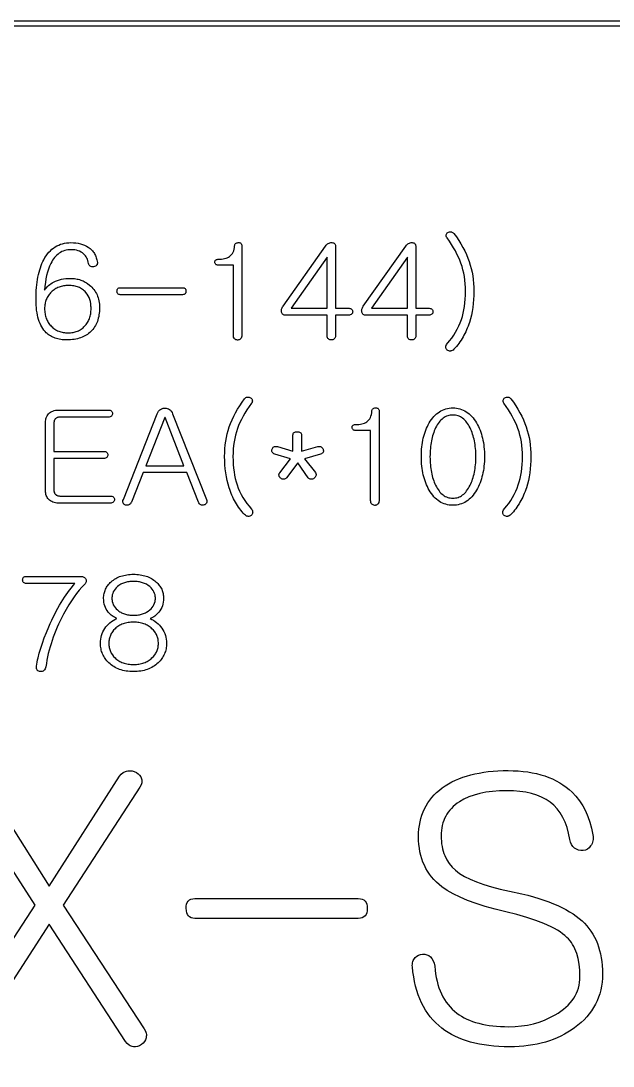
# Model space of a CAD drawing. Extents: x -145 to 145, y -175 to 185.
# Drawn here: x 22.96 to 45.54, y 145.27 to 185.1 of the extents above; entities that cross this region are included whole.
import ezdxf

# ---------------------------------------------------------------- set-up
doc = ezdxf.new("R2010")
doc.units = 0
doc.layers.add('screen_exp-1p', color=7, linetype='CONTINUOUS')

msp = doc.modelspace()

# ---------------------------------------------------------------- linework, layer by layer
at = {"layer": 'screen_exp-1p'}
for points in [[(-145.1, 185.1), (145.1, 185.1), (145.1, -175.1), (-145.1, -175.1), (-145.1, 185.1)], [(-144.9, 0.1), (-134.9, 0.1), (-134.9, -0.1), (-144.9, -0.1), (-144.9, -174.9), (144.9, -174.9), (144.9, -0.1), (134.9, -0.1), (134.9, 0.1), (144.9, 0.1), (144.9, 184.9), (-144.9, 184.9), (-144.9, 0.1)], [(39.47026, 176.998042), (39.565858, 176.865438), (39.654784, 176.732532), (39.737039, 176.599326), (39.812622, 176.465819), (39.881534, 176.33201), (39.943774, 176.197901), (39.999343, 176.06349), (40.048241, 175.928778), (40.090954, 175.796249), (40.127973, 175.661161), (40.159297, 175.523515), (40.184925, 175.383309), (40.204858, 175.240545), (40.219096, 175.095222), (40.227639, 174.94734), (40.230487, 174.7969), (40.227802, 174.636149), (40.219747, 174.479011), (40.206323, 174.325485), (40.187529, 174.175571), (40.163365, 174.02927), (40.133831, 173.886581), (40.098928, 173.747504), (40.058655, 173.61204), (40.033779, 173.538043), (40.007317, 173.465362), (39.979268, 173.393999), (39.949632, 173.323953), (39.918411, 173.255224), (39.885602, 173.187811), (39.851207, 173.121716), (39.815226, 173.056938), (39.777658, 172.993477), (39.738504, 172.931333), (39.697763, 172.870505), (39.655435, 172.810995), (39.611521, 172.752802), (39.566021, 172.695926), (39.518934, 172.640367), (39.47026, 172.586125), (39.438367, 172.55843), (39.405172, 172.53796), (39.370676, 172.524714), (39.352939, 172.520801), (39.334877, 172.518694), (39.318199, 172.518242), (39.302008, 172.519296), (39.271091, 172.525918), (39.242127, 172.538562), (39.215116, 172.557226), (39.192009, 172.580104), (39.174761, 172.605391), (39.163371, 172.633086), (39.157838, 172.663189), (39.157513, 172.681025), (39.15914, 172.698409), (39.16272, 172.715342), (39.168252, 172.731824), (39.185175, 172.763432), (39.300381, 172.902509), (39.384344, 173.013589), (39.461799, 173.126476), (39.532744, 173.241169), (39.597181, 173.357668), (39.65511, 173.475974), (39.706529, 173.596085), (39.75144, 173.718003), (39.789272, 173.837061), (39.82206, 173.960634), (39.849804, 174.088723), (39.872503, 174.221328), (39.890158, 174.358448), (39.902769, 174.500083), (39.910336, 174.646234), (39.912858, 174.7969), (39.910092, 174.942148), (39.901793, 175.084084), (39.887962, 175.222709), (39.868598, 175.358023), (39.843702, 175.490025), (39.813273, 175.618716), (39.777312, 175.744096), (39.735819, 175.866164), (39.69221, 175.980255), (39.642092, 176.096152), (39.585466, 176.213855), (39.52233, 176.333365), (39.452686, 176.45468), (39.376534, 176.577802), (39.293872, 176.70273), (39.204702, 176.829465), (39.185175, 176.860471), (39.173459, 176.890875), (39.17053, 176.905851), (39.169554, 176.920677), (39.17053, 176.935352), (39.173459, 176.949877), (39.181595, 176.975164), (39.195589, 176.998042), (39.215441, 177.018512), (39.241151, 177.036574), (39.267837, 177.048917), (39.295825, 177.057044), (39.325114, 177.060958), (39.355705, 177.060657), (39.372303, 177.058625), (39.388249, 177.054937), (39.41819, 177.042595), (39.445527, 177.02363), (39.47026, 176.998042)], [(24.871975, 176.651254), (24.968793, 176.648545), (25.061381, 176.640417), (25.149738, 176.62687), (25.233864, 176.607905), (25.313759, 176.583522), (25.389424, 176.55372), (25.460858, 176.518499), (25.528061, 176.47786), (25.564205, 176.452441), (25.598437, 176.425556), (25.630757, 176.397202), (25.661166, 176.367381), (25.689662, 176.336093), (25.716246, 176.303337), (25.740919, 176.269113), (25.763679, 176.233422), (25.784528, 176.196264), (25.803464, 176.157638), (25.820489, 176.117544), (25.835601, 176.075983), (25.848802, 176.032954), (25.86009, 175.988458), (25.869467, 175.942494), (25.876932, 175.895063), (25.878071, 175.863003), (25.873678, 175.834254), (25.863752, 175.808817), (25.848293, 175.786691), (25.827302, 175.767877), (25.800779, 175.752374), (25.768723, 175.740182), (25.731135, 175.731302), (25.694035, 175.727915), (25.66084, 175.729797), (25.631551, 175.736946), (25.606166, 175.749364), (25.584687, 175.767049), (25.567114, 175.790003), (25.553445, 175.818225), (25.543682, 175.851714), (25.531559, 175.909136), (25.51602, 175.963397), (25.497063, 176.014497), (25.474689, 176.062436), (25.448898, 176.107215), (25.41969, 176.148832), (25.387064, 176.187289), (25.351022, 176.222585), (25.304728, 176.259838), (25.254366, 176.292123), (25.199937, 176.319442), (25.141439, 176.341794), (25.078873, 176.359178), (25.012239, 176.371596), (24.941538, 176.379046), (24.866768, 176.38153), (24.805199, 176.37946), (24.74546, 176.373251), (24.687552, 176.362903), (24.631475, 176.348416), (24.577228, 176.32979), (24.524812, 176.307024), (24.474227, 176.28012), (24.425472, 176.249076), (24.378548, 176.213893), (24.333454, 176.174571), (24.290191, 176.131109), (24.248758, 176.083509), (24.209156, 176.031769), (24.171385, 175.97589), (24.135444, 175.915872), (24.101334, 175.851714), (24.05439, 175.74846), (24.012489, 175.638584), (23.975633, 175.522085), (23.943822, 175.398963), (23.917054, 175.269218), (23.895331, 175.132851), (23.878652, 174.989861), (23.867018, 174.840248), (23.899725, 174.887209), (23.93536, 174.931762), (23.973925, 174.973906), (24.015418, 175.013643), (24.059841, 175.050971), (24.107192, 175.08589), (24.157473, 175.118402), (24.210682, 175.148505), (24.280082, 175.181242), (24.352899, 175.209614), (24.429133, 175.233621), (24.508785, 175.253264), (24.591853, 175.268541), (24.678338, 175.279453), (24.768241, 175.286001), (24.861561, 175.288183), (24.911353, 175.287186), (24.960494, 175.284195), (25.008985, 175.279209), (25.056825, 175.272229), (25.104013, 175.263254), (25.150551, 175.252285), (25.196438, 175.239322), (25.241674, 175.224365), (25.286259, 175.207413), (25.330194, 175.188467), (25.373477, 175.167526), (25.41611, 175.144591), (25.458091, 175.119662), (25.499422, 175.092739), (25.580131, 175.032909), (25.626161, 174.992871), (25.66922, 174.951028), (25.70931, 174.907378), (25.746431, 174.861923), (25.780582, 174.814661), (25.811763, 174.765593), (25.839974, 174.714718), (25.865216, 174.662038), (25.887488, 174.607551), (25.906791, 174.551258), (25.923124, 174.493159), (25.936487, 174.433254), (25.946881, 174.371542), (25.954305, 174.308025), (25.95876, 174.242701), (25.960244, 174.175571), (25.958943, 174.102571), (25.955037, 174.031678), (25.948529, 173.962892), (25.939416, 173.896214), (25.927701, 173.831642), (25.913381, 173.769178), (25.896458, 173.708822), (25.876932, 173.650572), (25.854802, 173.59443), (25.830069, 173.540394), (25.802732, 173.488467), (25.772791, 173.438646), (25.740247, 173.390932), (25.7051, 173.345326), (25.667349, 173.301827), (25.626994, 173.260435), (25.585603, 173.221941), (25.542136, 173.18593), (25.496595, 173.152403), (25.448979, 173.121359), (25.399289, 173.092798), (25.347523, 173.066721), (25.293683, 173.043128), (25.237769, 173.022018), (25.17978, 173.003392), (25.119716, 172.987249), (25.057577, 172.97359), (24.993364, 172.962414), (24.927076, 172.953722), (24.858713, 172.947513), (24.788276, 172.943788), (24.715764, 172.942546), (24.654114, 172.943618), (24.594131, 172.946836), (24.535816, 172.952198), (24.47917, 172.959705), (24.424191, 172.969357), (24.37088, 172.981153), (24.319236, 172.995095), (24.269261, 173.011181), (24.220954, 173.029412), (24.174314, 173.049788), (24.129342, 173.072309), (24.086039, 173.096975), (24.044403, 173.123786), (24.004435, 173.152741), (23.966135, 173.183841), (23.929502, 173.217087), (23.882212, 173.266625), (23.837972, 173.320115), (23.796784, 173.377555), (23.758647, 173.438947), (23.72356, 173.50429), (23.691525, 173.573583), (23.66254, 173.646828), (23.636607, 173.724024), (23.613724, 173.80517), (23.593893, 173.890268), (23.577112, 173.979317), (23.563383, 174.072317), (23.552704, 174.169268), (23.545077, 174.27017), (23.5405, 174.375023), (23.538975, 174.483827), (23.540134, 174.600947), (23.543612, 174.715095), (23.549409, 174.826269), (23.557525, 174.934471), (23.567959, 175.039701), (23.580713, 175.141957), (23.595784, 175.241241), (23.613175, 175.337552), (23.632885, 175.430891), (23.654913, 175.521257), (23.67926, 175.60865), (23.705925, 175.693071), (23.73491, 175.774519), (23.766213, 175.852994), (23.799835, 175.928496), (23.835776, 176.001026), (23.880707, 176.079764), (23.928282, 176.153423), (23.978501, 176.222002), (24.031365, 176.285501), (24.086873, 176.34392), (24.145025, 176.397259), (24.205821, 176.445518), (24.269261, 176.488697), (24.335346, 176.526796), (24.404074, 176.559816), (24.475447, 176.587755), (24.549464, 176.610615), (24.626126, 176.628394), (24.705431, 176.641094), (24.787381, 176.648714), (24.871975, 176.651254)], [(30.488127, 175.793916), (30.458756, 175.795647), (30.433128, 175.80084), (30.411242, 175.809495), (30.393099, 175.821611), (30.378698, 175.83719), (30.36804, 175.85623), (30.361125, 175.878732), (30.357952, 175.904696), (30.358602, 175.93066), (30.363159, 175.953162), (30.37162, 175.972202), (30.383987, 175.987781), (30.400259, 175.999897), (30.420436, 176.008552), (30.444518, 176.013744), (30.472506, 176.015475), (30.543208, 176.017131), (30.609516, 176.022098), (30.671431, 176.030376), (30.728952, 176.041966), (30.78208, 176.056867), (30.830815, 176.07508), (30.875156, 176.096603), (30.915104, 176.121439), (30.956841, 176.155229), (30.993535, 176.193987), (31.025184, 176.237712), (31.051788, 176.286404), (31.073349, 176.340063), (31.089865, 176.398689), (31.101337, 176.462281), (31.107764, 176.530841), (31.1111, 176.558009), (31.118504, 176.581716), (31.129975, 176.60196), (31.145515, 176.618743), (31.165123, 176.632063), (31.188798, 176.641922), (31.216542, 176.648319), (31.248354, 176.651254), (31.280084, 176.650426), (31.307584, 176.645534), (31.330853, 176.636579), (31.349891, 176.623559), (31.364698, 176.606476), (31.375275, 176.585328), (31.381621, 176.560117), (31.383737, 176.530841), (31.383737, 173.11594), (31.382923, 173.095997), (31.380482, 173.077107), (31.376414, 173.059271), (31.370719, 173.042488), (31.354447, 173.012084), (31.331666, 172.985894), (31.307258, 172.964822), (31.280898, 172.949771), (31.252585, 172.94074), (31.237696, 172.938482), (31.222319, 172.937729), (31.189775, 172.942546), (31.159834, 172.952179), (31.132497, 172.966628), (31.107764, 172.985894), (31.087261, 173.014191), (31.072617, 173.046101), (31.06383, 173.081622), (31.060901, 173.120757), (31.060901, 175.793916), (30.488127, 175.793916)], [(34.573912, 176.521208), (34.598158, 176.552741), (34.62403, 176.579909), (34.65153, 176.602713), (34.680657, 176.621151), (34.711411, 176.635224), (34.743792, 176.644932), (34.7778, 176.650276), (34.813436, 176.651254), (34.847607, 176.646588), (34.877222, 176.637406), (34.902281, 176.62371), (34.922784, 176.605497), (34.93873, 176.582769), (34.95012, 176.555526), (34.956955, 176.523767), (34.959233, 176.487493), (34.959233, 174.146672), (35.469522, 174.146672), (35.499462, 174.144264), (35.526799, 174.137039), (35.551533, 174.124998), (35.573662, 174.10814), (35.589609, 174.087971), (35.600999, 174.065995), (35.607834, 174.042214), (35.610112, 174.016626), (35.607508, 173.991039), (35.599698, 173.967257), (35.58668, 173.945282), (35.568455, 173.925113), (35.545675, 173.906148), (35.518989, 173.892601), (35.488397, 173.884473), (35.453901, 173.881764), (34.959233, 173.881764), (34.959233, 173.091858), (34.958419, 173.075376), (34.955978, 173.059647), (34.946215, 173.030447), (34.929943, 173.004257), (34.907162, 172.981078), (34.882754, 172.96422), (34.856394, 172.952179), (34.828081, 172.944954), (34.797815, 172.942546), (34.765271, 172.944954), (34.73533, 172.952179), (34.707993, 172.96422), (34.68326, 172.981078), (34.662757, 173.002451), (34.648113, 173.028039), (34.639326, 173.057841), (34.636397, 173.091858), (34.636397, 173.881764), (33.063873, 173.881764), (33.031655, 173.88357), (33.002691, 173.888989), (32.976981, 173.89802), (32.954526, 173.910663), (32.935325, 173.926919), (32.919378, 173.946787), (32.906686, 173.970267), (32.897248, 173.99736), (32.892448, 174.025206), (32.891065, 174.053352), (32.893099, 174.0818), (32.89855, 174.110548), (32.907418, 174.139598), (32.919704, 174.168948), (32.935406, 174.1986), (32.954526, 174.228552), (34.573912, 176.521208)], [(37.633912, 176.521208), (37.658158, 176.552741), (37.68403, 176.579909), (37.71153, 176.602713), (37.740657, 176.621151), (37.771411, 176.635224), (37.803792, 176.644932), (37.8378, 176.650276), (37.873436, 176.651254), (37.907607, 176.646588), (37.937222, 176.637406), (37.962281, 176.62371), (37.982784, 176.605497), (37.99873, 176.582769), (38.01012, 176.555526), (38.016955, 176.523767), (38.019233, 176.487493), (38.019233, 174.146672), (38.529522, 174.146672), (38.559462, 174.144264), (38.586799, 174.137039), (38.611533, 174.124998), (38.633662, 174.10814), (38.649609, 174.087971), (38.660999, 174.065995), (38.667834, 174.042214), (38.670112, 174.016626), (38.667508, 173.991039), (38.659698, 173.967257), (38.64668, 173.945282), (38.628455, 173.925113), (38.605675, 173.906148), (38.578989, 173.892601), (38.548397, 173.884473), (38.513901, 173.881764), (38.019233, 173.881764), (38.019233, 173.091858), (38.018419, 173.075376), (38.015978, 173.059647), (38.006215, 173.030447), (37.989943, 173.004257), (37.967162, 172.981078), (37.942754, 172.96422), (37.916394, 172.952179), (37.888081, 172.944954), (37.857815, 172.942546), (37.825271, 172.944954), (37.79533, 172.952179), (37.767993, 172.96422), (37.74326, 172.981078), (37.722757, 173.002451), (37.708113, 173.028039), (37.699326, 173.057841), (37.696397, 173.091858), (37.696397, 173.881764), (36.123873, 173.881764), (36.091655, 173.88357), (36.062691, 173.888989), (36.036981, 173.89802), (36.014526, 173.910663), (35.995325, 173.926919), (35.979378, 173.946787), (35.966686, 173.970267), (35.957248, 173.99736), (35.952448, 174.025206), (35.951065, 174.053352), (35.953099, 174.0818), (35.95855, 174.110548), (35.967418, 174.139598), (35.979704, 174.168948), (35.995406, 174.1986), (36.014526, 174.228552), (37.633912, 176.521208)], [(34.636397, 176.102172), (33.266948, 174.146672), (34.636397, 174.146672), (34.636397, 176.102172)], [(37.696397, 176.102172), (36.326948, 174.146672), (37.696397, 174.146672), (37.696397, 176.102172)], [(23.867018, 174.137039), (23.867994, 174.085882), (23.870923, 174.035968), (23.875805, 173.987295), (23.882639, 173.939863), (23.891426, 173.893674), (23.902165, 173.848726), (23.914858, 173.80502), (23.929502, 173.762556), (23.9461, 173.721333), (23.96465, 173.681352), (23.985152, 173.642613), (24.007608, 173.605116), (24.032016, 173.568861), (24.058376, 173.533847), (24.08669, 173.500075), (24.116955, 173.467545), (24.148767, 173.436633), (24.181718, 173.407715), (24.215808, 173.380791), (24.251036, 173.355862), (24.287404, 173.332927), (24.324911, 173.311987), (24.363557, 173.293041), (24.403342, 173.276089), (24.444266, 173.261131), (24.486329, 173.248168), (24.529531, 173.237199), (24.573872, 173.228225), (24.619353, 173.221245), (24.665972, 173.216259), (24.71373, 173.213267), (24.762627, 173.21227), (24.810853, 173.213267), (24.8579, 173.216259), (24.903766, 173.221245), (24.948453, 173.228225), (24.99196, 173.237199), (25.034288, 173.248168), (25.075436, 173.261131), (25.115404, 173.276089), (25.154192, 173.293041), (25.191801, 173.311987), (25.228229, 173.332927), (25.263479, 173.355862), (25.297548, 173.380791), (25.330438, 173.407715), (25.362148, 173.436633), (25.392678, 173.467545), (25.422313, 173.500094), (25.450037, 173.533922), (25.475848, 173.56903), (25.499748, 173.605417), (25.521735, 173.643084), (25.541811, 173.68203), (25.559974, 173.722255), (25.576226, 173.76376), (25.590566, 173.806544), (25.602993, 173.850607), (25.613509, 173.89595), (25.622113, 173.942573), (25.628805, 173.990474), (25.633585, 174.039655), (25.636453, 174.090116), (25.637409, 174.141855), (25.636636, 174.188271), (25.634317, 174.233595), (25.630452, 174.277828), (25.625042, 174.320969), (25.609583, 174.403979), (25.587942, 174.482623), (25.560117, 174.556903), (25.526108, 174.626817), (25.485916, 174.692367), (25.439541, 174.753551), (25.410109, 174.78563), (25.379091, 174.815639), (25.346486, 174.843579), (25.312295, 174.869449), (25.276517, 174.893249), (25.239152, 174.91498), (25.200201, 174.934641), (25.159663, 174.952232), (25.117539, 174.967754), (25.073829, 174.981206), (25.028532, 174.992589), (24.981648, 175.001902), (24.933178, 175.009146), (24.883121, 175.01432), (24.831478, 175.017424), (24.778248, 175.018459), (24.72931, 175.017481), (24.68143, 175.014546), (24.634608, 175.009654), (24.588843, 175.002805), (24.544135, 174.994), (24.500486, 174.983238), (24.457894, 174.97052), (24.41636, 174.955845), (24.375883, 174.939213), (24.336464, 174.920624), (24.298103, 174.900078), (24.2608, 174.877576), (24.224554, 174.853118), (24.189366, 174.826702), (24.155235, 174.79833), (24.122162, 174.768001), (24.091266, 174.736186), (24.062363, 174.703354), (24.035453, 174.669507), (24.010537, 174.634644), (23.987614, 174.598765), (23.966684, 174.56187), (23.947747, 174.523958), (23.930804, 174.485031), (23.915854, 174.445088), (23.902898, 174.404129), (23.891934, 174.362154), (23.882964, 174.319163), (23.875988, 174.275156), (23.871005, 174.230133), (23.868015, 174.184094), (23.867018, 174.137039)], [(29.124385, 174.931762), (29.154895, 174.92973), (29.181337, 174.923634), (29.203711, 174.913474), (29.222017, 174.899251), (29.236255, 174.880963), (29.246425, 174.858611), (29.252527, 174.832196), (29.254561, 174.801716), (29.252527, 174.770108), (29.246425, 174.742714), (29.236255, 174.719535), (29.222017, 174.70057), (29.203711, 174.685819), (29.181337, 174.675283), (29.154895, 174.668962), (29.124385, 174.666854), (26.749979, 174.666854), (26.720689, 174.668962), (26.695305, 174.675283), (26.673826, 174.685819), (26.656252, 174.70057), (26.642584, 174.719535), (26.632821, 174.742714), (26.626963, 174.770108), (26.62501, 174.801716), (26.625824, 174.832196), (26.630868, 174.858611), (26.640143, 174.880963), (26.653649, 174.899251), (26.671385, 174.913474), (26.693352, 174.923634), (26.71955, 174.92973), (26.749979, 174.931762), (29.124385, 174.931762)], [(31.489461, 170.698042), (31.511916, 170.72363), (31.537626, 170.742595), (31.56659, 170.754937), (31.582293, 170.758625), (31.598809, 170.760657), (31.6294, 170.760958), (31.658689, 170.757044), (31.686677, 170.748917), (31.713363, 170.736574), (31.739073, 170.718512), (31.758925, 170.698042), (31.772919, 170.675164), (31.781055, 170.649877), (31.784065, 170.635352), (31.785285, 170.620677), (31.784716, 170.605851), (31.782356, 170.590875), (31.772268, 170.560471), (31.75502, 170.529465), (31.664629, 170.40273), (31.580909, 170.277802), (31.503862, 170.15468), (31.433485, 170.033365), (31.369781, 169.913855), (31.312747, 169.796152), (31.262386, 169.680255), (31.218695, 169.566164), (31.178422, 169.444096), (31.143519, 169.318716), (31.113985, 169.190025), (31.089821, 169.058023), (31.071027, 168.922709), (31.057603, 168.784084), (31.049548, 168.642148), (31.046863, 168.4969), (31.049304, 168.346234), (31.056626, 168.200083), (31.06883, 168.058448), (31.085916, 167.921328), (31.107883, 167.788723), (31.134732, 167.660634), (31.166462, 167.537061), (31.203074, 167.418003), (31.248066, 167.296085), (31.29973, 167.175974), (31.358065, 167.057668), (31.423071, 166.941169), (31.494749, 166.826476), (31.573099, 166.713589), (31.65812, 166.602509), (31.749812, 166.493234), (31.772268, 166.463432), (31.787563, 166.431824), (31.792526, 166.415342), (31.795699, 166.398409), (31.797083, 166.381025), (31.796676, 166.363189), (31.791143, 166.333086), (31.779753, 166.305391), (31.762505, 166.280104), (31.739398, 166.257226), (31.712387, 166.238562), (31.683423, 166.225918), (31.652506, 166.219296), (31.636315, 166.218242), (31.619637, 166.218694), (31.601656, 166.220801), (31.584164, 166.224714), (31.56716, 166.230434), (31.550644, 166.23796), (31.519076, 166.25843), (31.489461, 166.286125), (31.440157, 166.340367), (31.39248, 166.395926), (31.34643, 166.452802), (31.302008, 166.510995), (31.259212, 166.570505), (31.218044, 166.631333), (31.178504, 166.693477), (31.14059, 166.756938), (31.104303, 166.821716), (31.069644, 166.887811), (31.036612, 166.955224), (31.005207, 167.023953), (30.975429, 167.093999), (30.947279, 167.165362), (30.920755, 167.238043), (30.895859, 167.31204), (30.856807, 167.447504), (30.822961, 167.586581), (30.794322, 167.72927), (30.770891, 167.875571), (30.752666, 168.025485), (30.739648, 168.179011), (30.731838, 168.336149), (30.729234, 168.4969), (30.732001, 168.64734), (30.740299, 168.795222), (30.75413, 168.940545), (30.773494, 169.083309), (30.79839, 169.223515), (30.828819, 169.361161), (30.86478, 169.496249), (30.906273, 169.628778), (30.955252, 169.76349), (31.011065, 169.897901), (31.073712, 170.03201), (31.143193, 170.165819), (31.219509, 170.299326), (31.302659, 170.432532), (31.392643, 170.565438), (31.489461, 170.698042)], [(41.642203, 170.698042), (41.737801, 170.565438), (41.826727, 170.432532), (41.908982, 170.299326), (41.984565, 170.165819), (42.053477, 170.03201), (42.115717, 169.897901), (42.171286, 169.76349), (42.220184, 169.628778), (42.262897, 169.496249), (42.299916, 169.361161), (42.33124, 169.223515), (42.356868, 169.083309), (42.376801, 168.940545), (42.391039, 168.795222), (42.399582, 168.64734), (42.40243, 168.4969), (42.399745, 168.336149), (42.39169, 168.179011), (42.378266, 168.025485), (42.359472, 167.875571), (42.335308, 167.72927), (42.305774, 167.586581), (42.270871, 167.447504), (42.230598, 167.31204), (42.205722, 167.238043), (42.17926, 167.165362), (42.151211, 167.093999), (42.121575, 167.023953), (42.090354, 166.955224), (42.057545, 166.887811), (42.02315, 166.821716), (41.987169, 166.756938), (41.949601, 166.693477), (41.910447, 166.631333), (41.869706, 166.570505), (41.827378, 166.510995), (41.783464, 166.452802), (41.737964, 166.395926), (41.690877, 166.340367), (41.642203, 166.286125), (41.61031, 166.25843), (41.577115, 166.23796), (41.542619, 166.224714), (41.524882, 166.220801), (41.50682, 166.218694), (41.490142, 166.218242), (41.473951, 166.219296), (41.443034, 166.225918), (41.41407, 166.238562), (41.387059, 166.257226), (41.363952, 166.280104), (41.346704, 166.305391), (41.335314, 166.333086), (41.329781, 166.363189), (41.329456, 166.381025), (41.331083, 166.398409), (41.334663, 166.415342), (41.340195, 166.431824), (41.357118, 166.463432), (41.472324, 166.602509), (41.556287, 166.713589), (41.633742, 166.826476), (41.704687, 166.941169), (41.769124, 167.057668), (41.827053, 167.175974), (41.878472, 167.296085), (41.923383, 167.418003), (41.961215, 167.537061), (41.994003, 167.660634), (42.021747, 167.788723), (42.044446, 167.921328), (42.062101, 168.058448), (42.074712, 168.200083), (42.082279, 168.346234), (42.084801, 168.4969), (42.082035, 168.642148), (42.073736, 168.784084), (42.059905, 168.922709), (42.040541, 169.058023), (42.015645, 169.190025), (41.985216, 169.318716), (41.949255, 169.444096), (41.907762, 169.566164), (41.864153, 169.680255), (41.814035, 169.796152), (41.757409, 169.913855), (41.694273, 170.033365), (41.624629, 170.15468), (41.548477, 170.277802), (41.465815, 170.40273), (41.376645, 170.529465), (41.357118, 170.560471), (41.345402, 170.590875), (41.342473, 170.605851), (41.341497, 170.620677), (41.342473, 170.635352), (41.345402, 170.649877), (41.353538, 170.675164), (41.367532, 170.698042), (41.387384, 170.718512), (41.413094, 170.736574), (41.43978, 170.748917), (41.467768, 170.757044), (41.497057, 170.760958), (41.527648, 170.760657), (41.544246, 170.758625), (41.560192, 170.754937), (41.590133, 170.742595), (41.61747, 170.72363), (41.642203, 170.698042)], [(26.295191, 170.269373), (26.330013, 170.266965), (26.361581, 170.25974), (26.389894, 170.247699), (26.414953, 170.230841), (26.433178, 170.210371), (26.446195, 170.187493), (26.454006, 170.162206), (26.456609, 170.134511), (26.454006, 170.108924), (26.446195, 170.085142), (26.433178, 170.063167), (26.414953, 170.042998), (26.389894, 170.024033), (26.361581, 170.010486), (26.330013, 170.002358), (26.295191, 169.999649), (24.451902, 169.999649), (24.424077, 169.998596), (24.397879, 169.995435), (24.373309, 169.990167), (24.350365, 169.982791), (24.329049, 169.973309), (24.30936, 169.961719), (24.291298, 169.948022), (24.274863, 169.932218), (24.252082, 169.901212), (24.235811, 169.865991), (24.230115, 169.8468), (24.226047, 169.826556), (24.223607, 169.805258), (24.222793, 169.782906), (24.222793, 168.694377), (26.112945, 168.694377), (26.150045, 168.691968), (26.18324, 168.684744), (26.21253, 168.672702), (26.237914, 168.655845), (26.256139, 168.635374), (26.269156, 168.612496), (26.276967, 168.587209), (26.27957, 168.559514), (26.276967, 168.533927), (26.269156, 168.510145), (26.256139, 168.48817), (26.237914, 168.468001), (26.21253, 168.449036), (26.18324, 168.43549), (26.150045, 168.427362), (26.112945, 168.424652), (24.222793, 168.424652), (24.222793, 167.206077), (24.223607, 167.184854), (24.226047, 167.164535), (24.230115, 167.145118), (24.235811, 167.126605), (24.252082, 167.092287), (24.274863, 167.061582), (24.291298, 167.045778), (24.30936, 167.032081), (24.329049, 167.020491), (24.350365, 167.011008), (24.373309, 167.003633), (24.397879, 166.998365), (24.424077, 166.995204), (24.451902, 166.994151), (26.362883, 166.994151), (26.399983, 166.991742), (26.433178, 166.984518), (26.462467, 166.972476), (26.487852, 166.955619), (26.506076, 166.935149), (26.519094, 166.91227), (26.526904, 166.886984), (26.529508, 166.859289), (26.526904, 166.833701), (26.519094, 166.809919), (26.506076, 166.787944), (26.487852, 166.767775), (26.462467, 166.74881), (26.433178, 166.735264), (26.399983, 166.727136), (26.362883, 166.724426), (24.394625, 166.724426), (24.336371, 166.726684), (24.281372, 166.733457), (24.229627, 166.744746), (24.181137, 166.76055), (24.135901, 166.78087), (24.093919, 166.805705), (24.055192, 166.835056), (24.019719, 166.868922), (23.99165, 166.902336), (23.967323, 166.937557), (23.946739, 166.974584), (23.929897, 167.013417), (23.916798, 167.054056), (23.907442, 167.096501), (23.901828, 167.140753), (23.899957, 167.186811), (23.899957, 169.802172), (23.901828, 169.849359), (23.907442, 169.894589), (23.916798, 169.937862), (23.929897, 169.979179), (23.946739, 170.018539), (23.967323, 170.055942), (23.99165, 170.091389), (24.019719, 170.124878), (24.055192, 170.158744), (24.093919, 170.188095), (24.135901, 170.21293), (24.181137, 170.23325), (24.229627, 170.249054), (24.281372, 170.260342), (24.336371, 170.267116), (24.394625, 170.269373), (26.295191, 170.269373)], [(28.153602, 170.124878), (28.177033, 170.176957), (28.205672, 170.222412), (28.221944, 170.242657), (28.239518, 170.261246), (28.258393, 170.278179), (28.27857, 170.293456), (28.318925, 170.316635), (28.361883, 170.333192), (28.384338, 170.338987), (28.407444, 170.343126), (28.431201, 170.34561), (28.455609, 170.346437), (28.477577, 170.34561), (28.499218, 170.343126), (28.541525, 170.333192), (28.582531, 170.316635), (28.622234, 170.293456), (28.642412, 170.278179), (28.661287, 170.261246), (28.678861, 170.242657), (28.695133, 170.222412), (28.723771, 170.176957), (28.747203, 170.124878), (30.038547, 166.859289), (30.047985, 166.823767), (30.050019, 166.806458), (30.050263, 166.789449), (30.048717, 166.772742), (30.045381, 166.756336), (30.03334, 166.724426), (30.018044, 166.700043), (29.998192, 166.679874), (29.973784, 166.663919), (29.94482, 166.652179), (29.913578, 166.645255), (29.882336, 166.64375), (29.851094, 166.647663), (29.819852, 166.656995), (29.790562, 166.676261), (29.765178, 166.700344), (29.743699, 166.729243), (29.726125, 166.762959), (29.288734, 167.885204), (27.617277, 167.885204), (27.17468, 166.762959), (27.15678, 166.729243), (27.134325, 166.700344), (27.107314, 166.676261), (27.075746, 166.656995), (27.046782, 166.645556), (27.017167, 166.640138), (27.002115, 166.639686), (26.986901, 166.64074), (26.955984, 166.647362), (26.926695, 166.659404), (26.901311, 166.676261), (26.879832, 166.697936), (26.862258, 166.724426), (26.855505, 166.739177), (26.850867, 166.75453), (26.848345, 166.770484), (26.847938, 166.787041), (26.849647, 166.8042), (26.853471, 166.821961), (26.867465, 166.859289), (28.153602, 170.124878)], [(35.72007, 169.493916), (35.690699, 169.495647), (35.665071, 169.50084), (35.643185, 169.509495), (35.625042, 169.521611), (35.610641, 169.53719), (35.599983, 169.55623), (35.593068, 169.578732), (35.589895, 169.604696), (35.590545, 169.63066), (35.595102, 169.653162), (35.603563, 169.672202), (35.61593, 169.687781), (35.632202, 169.699897), (35.652379, 169.708552), (35.676461, 169.713744), (35.704449, 169.715475), (35.775151, 169.717131), (35.841459, 169.722098), (35.903374, 169.730376), (35.960895, 169.741966), (36.014023, 169.756867), (36.062758, 169.77508), (36.107099, 169.796603), (36.147047, 169.821439), (36.188784, 169.855229), (36.225478, 169.893987), (36.257127, 169.937712), (36.283731, 169.986404), (36.305292, 170.040063), (36.321808, 170.098689), (36.33328, 170.162281), (36.339707, 170.230841), (36.343043, 170.258009), (36.350447, 170.281716), (36.361918, 170.30196), (36.377458, 170.318743), (36.397066, 170.332063), (36.420741, 170.341922), (36.448485, 170.348319), (36.480297, 170.351254), (36.512027, 170.350426), (36.539527, 170.345534), (36.562796, 170.336579), (36.581834, 170.323559), (36.596641, 170.306476), (36.607218, 170.285328), (36.613564, 170.260117), (36.61568, 170.230841), (36.61568, 166.81594), (36.614866, 166.795997), (36.612425, 166.777107), (36.608357, 166.759271), (36.602662, 166.742488), (36.58639, 166.712084), (36.563609, 166.685894), (36.539201, 166.664822), (36.512841, 166.649771), (36.484528, 166.64074), (36.469639, 166.638482), (36.454262, 166.637729), (36.421718, 166.642546), (36.391777, 166.652179), (36.36444, 166.666628), (36.339707, 166.685894), (36.319204, 166.714191), (36.30456, 166.746101), (36.295773, 166.781622), (36.292844, 166.820757), (36.292844, 169.493916), (35.72007, 169.493916)], [(39.430949, 170.351254), (39.50098, 170.349015), (39.56918, 170.342298), (39.635549, 170.331104), (39.700088, 170.315431), (39.762796, 170.295281), (39.823673, 170.270653), (39.88272, 170.241547), (39.939936, 170.207963), (39.995322, 170.169901), (40.048877, 170.127362), (40.100602, 170.080344), (40.150496, 170.028849), (40.198559, 169.972876), (40.244792, 169.912425), (40.289194, 169.847497), (40.331766, 169.77809), (40.368337, 169.712126), (40.402549, 169.644281), (40.434401, 169.574555), (40.463894, 169.502947), (40.491028, 169.429458), (40.515802, 169.354087), (40.538216, 169.276835), (40.558271, 169.197701), (40.575967, 169.116686), (40.591304, 169.03379), (40.60428, 168.949012), (40.614898, 168.862352), (40.623156, 168.773811), (40.629055, 168.683389), (40.632594, 168.591085), (40.633773, 168.4969), (40.632594, 168.403298), (40.629055, 168.31154), (40.623156, 168.221625), (40.614898, 168.133555), (40.60428, 168.047328), (40.591304, 167.962945), (40.575967, 167.880406), (40.558271, 167.799711), (40.538216, 167.72086), (40.515802, 167.643852), (40.491028, 167.568688), (40.463894, 167.495368), (40.434401, 167.423892), (40.402549, 167.35426), (40.368337, 167.286471), (40.331766, 167.220526), (40.289194, 167.150537), (40.244792, 167.085062), (40.198559, 167.024103), (40.150496, 166.96766), (40.100602, 166.915732), (40.048877, 166.86832), (39.995322, 166.825423), (39.939936, 166.787041), (39.88272, 166.753175), (39.823673, 166.723824), (39.762796, 166.698989), (39.700088, 166.67867), (39.635549, 166.662866), (39.56918, 166.651577), (39.50098, 166.644804), (39.430949, 166.642546), (39.360288, 166.644804), (39.291498, 166.651577), (39.22458, 166.662866), (39.159533, 166.67867), (39.096357, 166.698989), (39.035052, 166.723824), (38.975619, 166.753175), (38.918057, 166.787041), (38.862366, 166.825423), (38.808546, 166.86832), (38.756598, 166.915732), (38.706521, 166.96766), (38.658315, 167.024103), (38.611981, 167.085062), (38.567518, 167.150537), (38.524926, 167.220526), (38.488985, 167.286471), (38.455363, 167.35426), (38.42406, 167.423892), (38.395075, 167.495368), (38.36841, 167.568688), (38.344063, 167.643852), (38.322035, 167.72086), (38.302325, 167.799711), (38.284934, 167.880406), (38.269863, 167.962945), (38.257109, 168.047328), (38.246675, 168.133555), (38.238559, 168.221625), (38.232762, 168.31154), (38.229284, 168.403298), (38.228125, 168.4969), (38.229284, 168.591085), (38.232762, 168.683389), (38.238559, 168.773811), (38.246675, 168.862352), (38.257109, 168.949012), (38.269863, 169.03379), (38.284934, 169.116686), (38.302325, 169.197701), (38.322035, 169.276835), (38.344063, 169.354087), (38.36841, 169.429458), (38.395075, 169.502947), (38.42406, 169.574555), (38.455363, 169.644281), (38.488985, 169.712126), (38.524926, 169.77809), (38.567518, 169.847497), (38.611981, 169.912425), (38.658315, 169.972876), (38.706521, 170.028849), (38.756598, 170.080344), (38.808546, 170.127362), (38.862366, 170.169901), (38.918057, 170.207963), (38.975619, 170.241547), (39.035052, 170.270653), (39.096357, 170.295281), (39.159533, 170.315431), (39.22458, 170.331104), (39.291498, 170.342298), (39.360288, 170.349015), (39.430949, 170.351254)], [(39.430949, 170.08153), (39.37894, 170.079611), (39.328354, 170.073853), (39.279193, 170.064258), (39.231455, 170.050825), (39.185141, 170.033553), (39.14025, 170.012443), (39.096784, 169.987495), (39.054741, 169.958709), (39.014122, 169.926085), (38.974927, 169.889622), (38.937156, 169.849322), (38.900808, 169.805183), (38.865885, 169.757206), (38.832385, 169.705391), (38.800309, 169.649738), (38.769656, 169.590246), (38.743804, 169.534029), (38.71962, 169.476155), (38.697104, 169.416626), (38.676255, 169.355442), (38.657075, 169.292601), (38.639562, 169.228105), (38.623717, 169.161954), (38.60954, 169.094146), (38.597031, 169.024683), (38.58619, 168.953565), (38.577016, 168.88079), (38.569511, 168.80636), (38.563673, 168.730275), (38.559504, 168.652533), (38.557002, 168.573136), (38.556168, 168.492083), (38.557002, 168.412197), (38.559504, 168.333891), (38.563673, 168.257166), (38.569511, 168.182021), (38.577016, 168.108456), (38.58619, 168.036472), (38.597031, 167.966069), (38.60954, 167.897245), (38.623717, 167.830002), (38.639562, 167.76434), (38.657075, 167.700258), (38.676255, 167.637756), (38.697104, 167.576835), (38.71962, 167.517494), (38.743804, 167.459734), (38.769656, 167.403554), (38.800309, 167.344062), (38.832385, 167.288409), (38.865885, 167.236594), (38.900808, 167.188617), (38.937156, 167.144478), (38.974927, 167.104178), (39.014122, 167.067715), (39.054741, 167.035091), (39.096784, 167.006305), (39.14025, 166.981357), (39.185141, 166.960247), (39.231455, 166.942975), (39.279193, 166.929542), (39.328354, 166.919946), (39.37894, 166.914189), (39.430949, 166.91227), (39.481718, 166.914189), (39.531185, 166.919946), (39.57935, 166.929542), (39.626213, 166.942975), (39.671774, 166.960247), (39.716034, 166.981357), (39.758992, 167.006305), (39.800648, 167.035091), (39.841003, 167.067715), (39.880056, 167.104178), (39.917807, 167.144478), (39.954256, 167.188617), (39.989403, 167.236594), (40.023249, 167.288409), (40.055793, 167.344062), (40.087035, 167.403554), (40.113518, 167.459734), (40.138292, 167.517494), (40.161357, 167.576835), (40.182714, 167.637756), (40.202363, 167.700258), (40.220303, 167.76434), (40.236534, 167.830002), (40.251057, 167.897245), (40.263871, 167.966069), (40.274976, 168.036472), (40.284373, 168.108456), (40.292062, 168.182021), (40.298042, 168.257166), (40.302313, 168.333891), (40.304876, 168.412197), (40.30573, 168.492083), (40.304876, 168.573136), (40.302313, 168.652533), (40.298042, 168.730275), (40.292062, 168.80636), (40.284373, 168.88079), (40.274976, 168.953565), (40.263871, 169.024683), (40.251057, 169.094146), (40.236534, 169.161954), (40.220303, 169.228105), (40.202363, 169.292601), (40.182714, 169.355442), (40.161357, 169.416626), (40.138292, 169.476155), (40.113518, 169.534029), (40.087035, 169.590246), (40.055793, 169.649738), (40.023249, 169.705391), (39.989403, 169.757206), (39.954256, 169.805183), (39.917807, 169.849322), (39.880056, 169.889622), (39.841003, 169.926085), (39.800648, 169.958709), (39.758992, 169.987495), (39.716034, 170.012443), (39.671774, 170.033553), (39.626213, 170.050825), (39.57935, 170.064258), (39.531185, 170.073853), (39.481718, 170.079611), (39.430949, 170.08153)], [(27.721418, 168.150112), (29.179387, 168.150112), (28.460816, 169.980383), (28.445195, 169.980383), (27.721418, 168.150112)], [(33.33325, 169.315706), (33.336179, 169.345508), (33.344966, 169.3723), (33.359611, 169.396081), (33.380113, 169.416852), (33.404847, 169.429496), (33.432184, 169.438526), (33.462124, 169.443945), (33.494668, 169.445751), (33.524934, 169.443945), (33.553247, 169.438526), (33.579608, 169.429496), (33.604016, 169.416852), (33.626796, 169.396081), (33.643068, 169.3723), (33.652832, 169.345508), (33.655272, 169.330983), (33.656086, 169.315706), (33.656086, 168.708826), (34.286137, 168.877404), (34.317053, 168.883725), (34.332268, 168.884403), (34.347319, 168.883424), (34.376934, 168.876501), (34.405898, 168.862954), (34.429981, 168.846699), (34.450158, 168.82683), (34.46643, 168.80335), (34.478797, 168.776257), (34.488885, 168.74796), (34.493116, 168.720867), (34.491489, 168.694979), (34.484004, 168.670294), (34.468057, 168.643502), (34.446253, 168.620925), (34.418591, 168.602562), (34.38507, 168.588414), (33.775848, 168.415019), (34.187203, 167.885204), (34.204126, 167.858111), (34.209658, 167.844113), (34.213238, 167.829814), (34.214865, 167.815214), (34.21454, 167.800313), (34.212262, 167.785111), (34.208031, 167.769608), (34.197943, 167.741913), (34.183298, 167.716626), (34.164097, 167.693748), (34.14034, 167.673278), (34.111701, 167.654313), (34.083062, 167.640766), (34.054424, 167.632639), (34.025785, 167.629929), (34.009269, 167.631886), (33.993567, 167.635348), (33.964603, 167.646787), (33.938893, 167.664247), (33.916437, 167.687727), (33.515496, 168.260891), (33.083312, 167.687727), (33.058905, 167.664247), (33.032544, 167.646787), (33.004231, 167.635348), (32.973965, 167.629929), (32.945977, 167.632337), (32.919291, 167.639562), (32.893907, 167.651603), (32.869824, 167.668461), (32.846067, 167.691039), (32.826866, 167.715422), (32.812221, 167.741612), (32.802133, 167.769608), (32.799122, 167.783982), (32.797902, 167.798206), (32.798472, 167.812279), (32.800831, 167.826202), (32.81092, 167.853596), (32.828168, 167.880387), (33.24473, 168.415019), (32.640715, 168.588414), (32.609147, 168.602562), (32.582136, 168.620925), (32.55968, 168.643502), (32.541781, 168.670294), (32.531693, 168.696785), (32.527462, 168.723276), (32.529089, 168.749766), (32.536574, 168.776257), (32.546663, 168.805457), (32.561308, 168.830443), (32.580509, 168.851214), (32.604266, 168.867771), (32.634531, 168.87921), (32.650885, 168.882672), (32.668052, 168.884628), (32.686032, 168.88508), (32.704826, 168.884026), (32.744855, 168.877404), (33.33325, 168.708826), (33.33325, 169.315706)], [(23.175621, 163.664047), (23.14145, 163.666154), (23.111835, 163.672476), (23.086776, 163.683012), (23.066273, 163.697762), (23.050327, 163.716727), (23.038937, 163.739907), (23.032102, 163.7673), (23.029824, 163.798909), (23.032102, 163.829388), (23.038937, 163.855804), (23.050327, 163.878155), (23.066273, 163.896443), (23.086776, 163.910667), (23.111835, 163.920827), (23.14145, 163.926922), (23.175621, 163.928954), (25.242813, 163.928954), (25.276577, 163.927374), (25.307575, 163.922633), (25.335807, 163.914731), (25.361272, 163.903668), (25.383972, 163.889444), (25.403905, 163.872059), (25.421072, 163.851514), (25.435473, 163.827808), (25.446131, 163.802521), (25.45207, 163.777234), (25.45329, 163.751948), (25.449792, 163.726661), (25.441575, 163.701375), (25.428638, 163.676088), (25.410983, 163.650801), (25.388609, 163.625515), (25.288374, 163.523465), (25.188139, 163.409976), (25.087903, 163.285048), (24.987668, 163.148681), (24.887433, 163.000874), (24.787197, 162.841629), (24.686962, 162.670944), (24.586727, 162.48882), (24.521252, 162.364719), (24.45891, 162.240469), (24.399701, 162.116067), (24.343623, 161.991516), (24.290678, 161.866813), (24.240866, 161.741961), (24.194186, 161.616957), (24.150638, 161.491803), (24.110222, 161.366499), (24.072939, 161.241044), (24.038788, 161.115439), (24.00777, 160.989683), (23.979884, 160.863776), (23.95513, 160.73772), (23.933509, 160.611512), (23.91502, 160.485154), (23.90428, 160.441806), (23.887683, 160.403274), (23.865227, 160.369558), (23.836914, 160.340659), (23.807299, 160.321995), (23.775731, 160.309352), (23.742211, 160.302729), (23.724719, 160.301675), (23.706738, 160.302127), (23.68892, 160.304084), (23.671916, 160.307545), (23.640349, 160.318985), (23.612035, 160.336445), (23.586977, 160.359925), (23.576237, 160.374826), (23.56745, 160.39063), (23.560616, 160.407337), (23.555734, 160.424948), (23.552805, 160.443461), (23.551829, 160.462878), (23.552805, 160.483197), (23.555734, 160.50442), (23.567938, 160.583685), (23.58242, 160.664945), (23.599181, 160.748199), (23.618219, 160.833448), (23.663129, 161.009927), (23.717152, 161.194384), (23.780288, 161.386819), (23.852535, 161.58723), (23.933895, 161.795619), (24.024367, 162.011986), (24.080139, 162.137535), (24.136807, 162.260111), (24.194369, 162.379715), (24.252826, 162.496345), (24.312178, 162.610004), (24.372425, 162.720689), (24.433567, 162.828402), (24.495604, 162.933142), (24.558535, 163.03491), (24.622362, 163.133704), (24.687084, 163.229527), (24.752701, 163.322376), (24.819212, 163.412253), (24.886619, 163.499157), (24.954921, 163.583088), (25.024117, 163.664047), (23.175621, 163.664047)], [(28.401746, 163.095699), (28.398898, 163.01999), (28.390356, 162.94699), (28.376118, 162.876699), (28.356185, 162.809117), (28.330556, 162.744245), (28.299233, 162.682082), (28.262214, 162.622628), (28.2195, 162.565884), (28.183539, 162.525245), (28.145951, 162.487616), (28.106735, 162.452997), (28.065893, 162.421389), (28.023423, 162.392791), (27.979326, 162.367203), (27.933601, 162.344626), (27.88625, 162.325059), (27.953616, 162.292999), (28.017728, 162.257025), (28.078585, 162.217139), (28.136188, 162.173339), (28.190536, 162.125625), (28.24163, 162.073998), (28.289469, 162.018458), (28.334055, 161.959004), (28.376769, 161.893078), (28.413787, 161.825346), (28.445111, 161.755808), (28.470739, 161.684464), (28.490672, 161.611313), (28.50491, 161.536356), (28.513453, 161.459593), (28.516301, 161.381024), (28.51504, 161.327327), (28.511256, 161.274609), (28.504951, 161.222869), (28.496124, 161.172108), (28.484774, 161.122325), (28.470902, 161.07352), (28.454508, 161.025694), (28.435592, 160.978846), (28.414153, 160.932976), (28.390193, 160.888085), (28.36371, 160.844172), (28.334706, 160.801237), (28.303179, 160.759281), (28.26913, 160.718303), (28.232558, 160.678303), (28.193465, 160.639282), (28.14829, 160.598455), (28.101284, 160.560261), (28.052448, 160.524702), (28.001781, 160.491777), (27.949284, 160.461485), (27.894956, 160.433828), (27.838797, 160.408805), (27.780808, 160.386416), (27.720988, 160.366661), (27.659337, 160.349539), (27.595856, 160.335052), (27.530545, 160.323199), (27.463402, 160.31398), (27.39443, 160.307395), (27.323626, 160.303444), (27.250992, 160.302127), (27.178989, 160.303444), (27.108775, 160.307395), (27.040352, 160.31398), (26.973718, 160.323199), (26.908874, 160.335052), (26.84582, 160.349539), (26.784556, 160.366661), (26.725082, 160.386416), (26.667398, 160.408805), (26.611504, 160.433828), (26.557399, 160.461485), (26.505085, 160.491777), (26.45456, 160.524702), (26.405826, 160.560261), (26.358881, 160.598455), (26.313727, 160.639282), (26.275264, 160.678303), (26.239282, 160.718303), (26.205782, 160.759281), (26.174764, 160.801237), (26.146227, 160.844172), (26.120171, 160.888085), (26.096597, 160.932976), (26.075505, 160.978846), (26.056894, 161.025694), (26.040764, 161.07352), (26.027116, 161.122325), (26.015949, 161.172108), (26.007264, 161.222869), (26.001061, 161.274609), (25.997338, 161.327327), (25.996098, 161.381024), (25.998701, 161.459443), (26.006512, 161.535754), (26.019529, 161.609958), (26.037754, 161.682055), (26.061186, 161.752045), (26.089824, 161.819928), (26.12367, 161.885703), (26.162723, 161.949371), (26.205111, 162.006944), (26.251568, 162.061656), (26.302092, 162.113509), (26.356685, 162.162502), (26.415345, 162.208635), (26.478073, 162.251908), (26.54487, 162.292321), (26.615734, 162.329875), (26.569685, 162.349442), (26.525262, 162.372019), (26.482467, 162.397607), (26.441299, 162.426205), (26.401758, 162.457813), (26.363844, 162.492432), (26.327558, 162.530061), (26.292898, 162.5707), (26.251405, 162.626316), (26.215444, 162.684791), (26.185015, 162.746126), (26.160119, 162.810321), (26.140755, 162.877376), (26.126924, 162.947291), (26.118626, 163.020065), (26.115859, 163.095699), (26.116978, 163.141625), (26.120334, 163.186686), (26.125928, 163.230881), (26.133759, 163.274211), (26.143827, 163.316675), (26.156133, 163.358274), (26.170676, 163.399007), (26.187456, 163.438875), (26.206474, 163.477877), (26.227729, 163.516014), (26.251222, 163.553286), (26.276952, 163.589692), (26.304919, 163.625232), (26.335124, 163.659907), (26.367566, 163.693717), (26.402246, 163.726661), (26.443414, 163.761073), (26.486209, 163.793264), (26.530632, 163.823236), (26.576682, 163.850987), (26.624359, 163.876518), (26.673663, 163.89983), (26.724594, 163.920921), (26.777152, 163.939792), (26.831338, 163.956442), (26.887151, 163.970873), (26.944591, 163.983084), (27.003658, 163.993074), (27.064353, 164.000844), (27.126674, 164.006395), (27.190623, 164.009725), (27.256199, 164.010835), (27.321775, 164.009725), (27.385724, 164.006395), (27.448046, 164.000844), (27.50874, 163.993074), (27.567807, 163.983084), (27.625248, 163.970873), (27.68106, 163.956442), (27.735246, 163.939792), (27.787805, 163.920921), (27.838736, 163.89983), (27.88804, 163.876518), (27.935717, 163.850987), (27.981766, 163.823236), (28.026189, 163.793264), (28.068984, 163.761073), (28.110152, 163.726661), (28.145463, 163.693717), (28.178495, 163.659907), (28.209249, 163.625232), (28.237725, 163.589692), (28.263922, 163.553286), (28.287842, 163.516014), (28.309484, 163.477877), (28.328848, 163.438875), (28.345933, 163.399007), (28.360741, 163.358274), (28.37327, 163.316675), (28.383521, 163.274211), (28.391495, 163.230881), (28.39719, 163.186686), (28.400607, 163.141625), (28.401746, 163.095699)], [(27.256199, 163.741111), (27.208644, 163.740339), (27.16231, 163.738025), (27.117196, 163.734168), (27.073302, 163.728768), (27.030629, 163.721826), (26.989176, 163.713341), (26.948944, 163.703312), (26.909932, 163.691742), (26.87214, 163.678628), (26.835569, 163.663971), (26.800218, 163.647772), (26.766087, 163.63003), (26.701488, 163.589918), (26.64177, 163.543634), (26.592954, 163.496598), (26.550646, 163.447003), (26.514848, 163.394849), (26.485559, 163.340137), (26.462778, 163.282866), (26.446506, 163.223036), (26.440811, 163.192161), (26.436743, 163.160647), (26.434302, 163.128493), (26.433488, 163.095699), (26.434302, 163.062924), (26.436743, 163.030827), (26.440811, 162.999407), (26.446506, 162.968664), (26.462778, 162.90921), (26.485559, 162.852466), (26.514848, 162.798431), (26.550646, 162.747105), (26.592954, 162.698488), (26.64177, 162.652581), (26.701488, 162.605168), (26.733177, 162.583833), (26.766087, 162.564078), (26.800218, 162.545903), (26.835569, 162.529308), (26.87214, 162.514294), (26.909932, 162.500861), (26.948944, 162.489008), (26.989176, 162.478735), (27.030629, 162.470043), (27.073302, 162.462931), (27.117196, 162.4574), (27.16231, 162.453449), (27.208644, 162.451078), (27.256199, 162.450288), (27.303774, 162.451078), (27.35017, 162.453449), (27.395386, 162.4574), (27.439422, 162.462931), (27.482278, 162.470043), (27.523955, 162.478735), (27.564451, 162.489008), (27.603769, 162.500861), (27.641906, 162.514294), (27.678864, 162.529308), (27.714642, 162.545903), (27.74924, 162.564078), (27.814897, 162.605168), (27.875836, 162.652581), (27.925872, 162.698488), (27.969237, 162.747105), (28.00593, 162.798431), (28.035952, 162.852466), (28.059302, 162.90921), (28.075981, 162.968664), (28.081819, 162.999407), (28.085988, 163.030827), (28.08849, 163.062924), (28.089324, 163.095699), (28.08849, 163.128493), (28.085988, 163.160647), (28.081819, 163.192161), (28.075981, 163.223036), (28.059302, 163.282866), (28.035952, 163.340137), (28.00593, 163.394849), (27.969237, 163.447003), (27.925872, 163.496598), (27.875836, 163.543634), (27.814897, 163.589918), (27.74924, 163.63003), (27.714642, 163.647772), (27.678864, 163.663971), (27.641906, 163.678628), (27.603769, 163.691742), (27.564451, 163.703312), (27.523955, 163.713341), (27.482278, 163.721826), (27.439422, 163.728768), (27.395386, 163.734168), (27.35017, 163.738025), (27.303774, 163.740339), (27.256199, 163.741111)], [(27.256199, 162.18538), (27.201586, 162.184402), (27.148397, 162.181467), (27.096632, 162.176575), (27.046291, 162.169726), (26.997373, 162.160921), (26.949879, 162.150159), (26.903809, 162.137441), (26.859163, 162.122765), (26.815941, 162.106133), (26.774142, 162.087545), (26.733767, 162.066999), (26.694816, 162.044497), (26.657289, 162.020038), (26.621185, 161.993623), (26.586506, 161.965251), (26.55325, 161.934922), (26.497112, 161.876672), (26.448458, 161.815111), (26.426939, 161.783089), (26.40729, 161.750239), (26.389513, 161.716561), (26.373607, 161.682055), (26.359573, 161.646722), (26.34741, 161.61056), (26.337118, 161.573571), (26.328697, 161.535754), (26.322147, 161.497109), (26.317469, 161.457636), (26.314662, 161.417336), (26.313727, 161.376207), (26.314662, 161.335662), (26.317469, 161.295907), (26.322147, 161.256942), (26.328697, 161.218768), (26.337118, 161.181383), (26.34741, 161.144789), (26.359573, 161.108985), (26.373607, 161.073972), (26.389513, 161.039748), (26.40729, 161.006315), (26.448458, 160.941819), (26.497112, 160.880484), (26.55325, 160.822309), (26.586506, 160.79198), (26.621185, 160.763608), (26.657289, 160.737193), (26.694816, 160.712734), (26.733767, 160.690232), (26.774142, 160.669686), (26.815941, 160.651098), (26.859163, 160.634466), (26.903809, 160.61979), (26.949879, 160.607072), (26.997373, 160.59631), (27.046291, 160.587505), (27.096632, 160.580656), (27.148397, 160.575765), (27.201586, 160.57283), (27.256199, 160.571851), (27.310202, 160.57283), (27.362862, 160.575765), (27.41418, 160.580656), (27.464155, 160.587505), (27.512788, 160.59631), (27.560078, 160.607072), (27.606026, 160.61979), (27.650632, 160.634466), (27.693895, 160.651098), (27.735816, 160.669686), (27.776394, 160.690232), (27.81563, 160.712734), (27.853523, 160.737193), (27.890074, 160.763608), (27.925282, 160.79198), (27.959148, 160.822309), (28.016507, 160.880484), (28.066218, 160.941819), (28.088206, 160.973672), (28.108281, 161.006315), (28.126445, 161.039748), (28.142696, 161.073972), (28.157036, 161.108985), (28.169464, 161.144789), (28.179979, 161.181383), (28.188583, 161.218768), (28.195275, 161.256942), (28.200055, 161.295907), (28.202923, 161.335662), (28.203879, 161.376207), (28.202923, 161.417336), (28.200055, 161.457636), (28.195275, 161.497109), (28.188583, 161.535754), (28.179979, 161.573571), (28.169464, 161.61056), (28.157036, 161.646722), (28.142696, 161.682055), (28.126445, 161.716561), (28.108281, 161.750239), (28.088206, 161.783089), (28.066218, 161.815111), (28.016507, 161.876672), (27.959148, 161.934922), (27.925282, 161.965251), (27.890074, 161.993623), (27.853523, 162.020038), (27.81563, 162.044497), (27.776394, 162.066999), (27.735816, 162.087545), (27.693895, 162.106133), (27.650632, 162.122765), (27.606026, 162.137441), (27.560078, 162.150159), (27.512788, 162.160921), (27.464155, 162.169726), (27.41418, 162.176575), (27.362862, 162.181467), (27.310202, 162.184402), (27.256199, 162.18538)], [(21.378481, 156.312008), (24.043831, 152.129461), (26.722848, 156.312008), (26.788628, 156.391456), (26.86295, 156.45211), (26.945815, 156.49397), (26.990451, 156.507852), (27.037223, 156.517035), (27.119233, 156.523869), (27.201244, 156.517035), (27.283255, 156.496533), (27.365266, 156.462361), (27.433608, 156.411105), (27.488282, 156.353014), (27.529287, 156.288089), (27.556624, 156.216329), (27.56773, 156.178527), (27.57371, 156.140298), (27.574564, 156.101642), (27.570292, 156.062559), (27.546373, 155.983111), (27.50195, 155.901955), (24.5769, 151.405032), (27.665972, 146.689415), (27.711248, 146.60655), (27.737731, 146.521976), (27.743925, 146.479049), (27.74542, 146.435694), (27.742216, 146.391912), (27.734314, 146.347703), (27.712957, 146.269964), (27.676223, 146.200767), (27.624112, 146.140114), (27.556624, 146.088003), (27.486573, 146.041871), (27.413105, 146.012826), (27.33622, 146.000866), (27.296496, 146.001293), (27.255918, 146.005992), (27.20936, 146.015175), (27.165364, 146.029057), (27.123932, 146.047638), (27.085062, 146.070917), (27.015011, 146.131571), (26.955212, 146.211019), (24.043831, 150.680604), (21.146118, 146.211019)], [(41.536831, 156.530704), (41.73214, 156.5275), (41.921683, 156.51789), (42.10546, 156.501872), (42.28347, 156.479447), (42.455714, 156.450615), (42.622191, 156.415376), (42.782903, 156.37373), (42.937847, 156.325677), (43.087026, 156.271217), (43.230438, 156.210349), (43.368083, 156.143075), (43.499963, 156.069393), (43.626076, 155.989305), (43.746422, 155.902809), (43.861002, 155.809906), (43.969816, 155.710596), (44.119742, 155.550633), (44.255145, 155.378282), (44.376025, 155.193544), (44.482383, 154.996419), (44.574218, 154.786908), (44.65153, 154.565009), (44.71432, 154.330723), (44.762586, 154.08405), (44.770275, 154.02062), (44.772838, 153.960179), (44.770275, 153.902729), (44.762586, 153.848269), (44.749772, 153.796799), (44.731832, 153.748318), (44.708767, 153.702828), (44.680576, 153.660328), (44.626756, 153.59284), (44.560977, 153.540729), (44.483237, 153.503995), (44.393538, 153.482638), (44.306402, 153.483492), (44.222682, 153.499723), (44.14238, 153.531332), (44.065495, 153.578317), (43.998007, 153.639825), (43.945896, 153.715002), (43.909162, 153.803847), (43.887805, 153.90636), (43.840179, 154.140859), (43.779312, 154.359128), (43.705203, 154.561164), (43.617853, 154.74697), (43.517262, 154.916544), (43.403429, 155.069887), (43.276355, 155.206999), (43.13604, 155.327879), (42.981629, 155.430393), (42.812268, 155.519238), (42.627958, 155.594414), (42.428697, 155.655922), (42.214487, 155.703762), (41.985327, 155.737933), (41.741217, 155.758436), (41.482157, 155.76527), (41.202808, 155.758649), (40.938836, 155.738787), (40.69024, 155.705684), (40.457022, 155.65934), (40.239181, 155.599754), (40.036717, 155.526926), (39.84963, 155.440858), (39.67792, 155.341548), (39.593507, 155.283617), (39.51454, 155.22259), (39.441018, 155.158465), (39.372943, 155.091244), (39.310314, 155.020927), (39.25313, 154.947512), (39.201393, 154.871001), (39.155102, 154.791393), (39.114257, 154.708688), (39.078858, 154.622886), (39.048904, 154.533988), (39.024397, 154.441993), (39.005336, 154.346901), (38.991721, 154.248712), (38.983552, 154.147427), (38.980829, 154.043045), (38.982965, 153.938609), (38.989372, 153.837163), (39.00005, 153.738708), (39.015, 153.643242), (39.034221, 153.550766), (39.057714, 153.461281), (39.085478, 153.374785), (39.117514, 153.291279), (39.194399, 153.133238), (39.288369, 152.987156), (39.399426, 152.853034), (39.527567, 152.730873), (39.602904, 152.670112), (39.685395, 152.610846), (39.871842, 152.4968), (40.086906, 152.388734), (40.330589, 152.286648), (40.60289, 152.190541), (40.90381, 152.100415), (41.233348, 152.016269), (41.591504, 151.938102), (42.062212, 151.833667), (42.284111, 151.777444), (42.49704, 151.718553), (42.700999, 151.656991), (42.895988, 151.59276), (43.082007, 151.525859), (43.259056, 151.456289), (43.427135, 151.384049), (43.586245, 151.30914), (43.736384, 151.23156), (43.877554, 151.151312), (44.009753, 151.068393), (44.132983, 150.982805), (44.247243, 150.894547), (44.352533, 150.80362), (44.446877, 150.712426), (44.535135, 150.616533), (44.617306, 150.515942), (44.69339, 150.410652), (44.763387, 150.300664), (44.827298, 150.185977), (44.885122, 150.066591), (44.936859, 149.942507), (44.98251, 149.813725), (45.022074, 149.680244), (45.055551, 149.542064), (45.082941, 149.399186), (45.104244, 149.25161), (45.119461, 149.099334), (45.128591, 148.942361), (45.131635, 148.780689), (45.12747, 148.622113), (45.114976, 148.467595), (45.094153, 148.317136), (45.065001, 148.170734), (45.02752, 148.028389), (44.981709, 147.890103), (44.927569, 147.755875), (44.8651, 147.625704), (44.794301, 147.499591), (44.715174, 147.377536), (44.627717, 147.259539), (44.531931, 147.145599), (44.427816, 147.035718), (44.315372, 146.929894), (44.194598, 146.828128), (44.065495, 146.73042), (43.940503, 146.642696), (43.811561, 146.560632), (43.678667, 146.484228), (43.541822, 146.413483), (43.401027, 146.348397), (43.25628, 146.288972), (43.107582, 146.235205), (42.954933, 146.187099), (42.798333, 146.144652), (42.637782, 146.107864), (42.47328, 146.076737), (42.304827, 146.051269), (42.132423, 146.03146), (41.956068, 146.017311), (41.775762, 146.008822), (41.591504, 146.005992), (41.384395, 146.008768), (41.183373, 146.017097), (40.988437, 146.030979), (40.799588, 146.050414), (40.616826, 146.075402), (40.44015, 146.105942), (40.269562, 146.142036), (40.10506, 146.183682), (39.946644, 146.230881), (39.794316, 146.283632), (39.648074, 146.341937), (39.507919, 146.405794), (39.373851, 146.475204), (39.245869, 146.550167), (39.123974, 146.630683), (39.008166, 146.716752), (38.88846, 146.813979), (38.775375, 146.917721), (38.668911, 147.027976), (38.569067, 147.144745), (38.475844, 147.268028), (38.389241, 147.397825), (38.309259, 147.534136), (38.235898, 147.676961), (38.169158, 147.826299), (38.109038, 147.982152), (38.055539, 148.144518), (38.00866, 148.313398), (37.968402, 148.488792), (37.934765, 148.6707), (37.907748, 148.859122), (37.887353, 149.054058), (37.883081, 149.10745), (37.883935, 149.15828), (37.889915, 149.206546), (37.901021, 149.25225), (37.917252, 149.295391), (37.938609, 149.33597), (37.965092, 149.373985), (37.9967, 149.409438), (38.054791, 149.458131), (38.119716, 149.494865), (38.191476, 149.51964), (38.270069, 149.532454), (38.355497, 149.531599), (38.434091, 149.515368), (38.50585, 149.48376), (38.570775, 149.436774), (38.632283, 149.368432), (38.680123, 149.286421), (38.714294, 149.190742), (38.734797, 149.081395), (38.74932, 148.930241), (38.768968, 148.784319), (38.793742, 148.64363), (38.823642, 148.508174), (38.858667, 148.37795), (38.898818, 148.252958), (38.944095, 148.133199), (38.994498, 148.018672), (39.050026, 147.909378), (39.110679, 147.805316), (39.176459, 147.706487), (39.247364, 147.61289), (39.323395, 147.524525), (39.404551, 147.441393), (39.490833, 147.363494), (39.582241, 147.290827), (39.66847, 147.22793), (39.759718, 147.169092), (39.855984, 147.114311), (39.957269, 147.063589), (40.063574, 147.016924), (40.174897, 146.974317), (40.291239, 146.935767), (40.4126, 146.901276), (40.53898, 146.870842), (40.670379, 146.844466), (40.806796, 146.822148), (40.948233, 146.803888), (41.094688, 146.789686), (41.246162, 146.779541), (41.402655, 146.773454), (41.564167, 146.771425), (41.806996, 146.778473), (42.043418, 146.799617), (42.273432, 146.834856), (42.49704, 146.88419), (42.71424, 146.94762), (42.925033, 147.025146), (43.129419, 147.116767), (43.327398, 147.222484), (43.441605, 147.290667), (43.548443, 147.361945), (43.647913, 147.436321), (43.740015, 147.513793), (43.824749, 147.594363), (43.902114, 147.678028), (43.972112, 147.764791), (44.034741, 147.854651), (44.090002, 147.947607), (44.137895, 148.04366), (44.17842, 148.142809), (44.211577, 148.245056), (44.237365, 148.350399), (44.255786, 148.458839), (44.266838, 148.570376), (44.270522, 148.685009), (44.262833, 148.929547), (44.239768, 149.157425), (44.201325, 149.368646), (44.147506, 149.563208), (44.078309, 149.741111), (44.037945, 149.823816), (43.993736, 149.902356), (43.945683, 149.976732), (43.893785, 150.046943), (43.838043, 150.112989), (43.778457, 150.174871), (43.700451, 150.245936), (43.613368, 150.315614), (43.517208, 150.383902), (43.411972, 150.450803), (43.297659, 150.516316), (43.174269, 150.58044), (42.900259, 150.704524), (42.589942, 150.823055), (42.243319, 150.936033), (41.860389, 151.043459), (41.441151, 151.145332), (41.035369, 151.246991), (40.658632, 151.353776), (40.310941, 151.465686), (39.992295, 151.582722), (39.702694, 151.704884), (39.442139, 151.832172), (39.21063, 151.964585), (39.008166, 152.102124), (38.90058, 152.189687), (38.799936, 152.281522), (38.706232, 152.377628), (38.619469, 152.478006), (38.539648, 152.582655), (38.466767, 152.691576), (38.400827, 152.804768), (38.341829, 152.922231), (38.289771, 153.043966), (38.244655, 153.169972), (38.206479, 153.300249), (38.175244, 153.434798), (38.150951, 153.573618), (38.133598, 153.71671), (38.123187, 153.864073), (38.119716, 154.015708), (38.12324, 154.162323), (38.133812, 154.304881), (38.151431, 154.443381), (38.176099, 154.577823), (38.207814, 154.708207), (38.246577, 154.834534), (38.292387, 154.956802), (38.345246, 155.075013), (38.405152, 155.189166), (38.472106, 155.299261), (38.546108, 155.405298), (38.627158, 155.507278), (38.715255, 155.6052), (38.8104, 155.699064), (38.912594, 155.78887), (39.021834, 155.874618), (39.138977, 155.954066), (39.26146, 156.028388), (39.389281, 156.097584), (39.522442, 156.161655), (39.660942, 156.220601), (39.804781, 156.27442), (39.953959, 156.323114), (40.108477, 156.366682), (40.268334, 156.405125), (40.43353, 156.438442), (40.604065, 156.466633), (40.77994, 156.489698), (40.961154, 156.507638), (41.147707, 156.520452), (41.339599, 156.528141), (41.536831, 156.530704)], [(20.435358, 146.689415), (23.510761, 151.405032), (20.599379, 155.915623)], [(35.824728, 151.651065), (35.904817, 151.645298), (35.974227, 151.627999), (36.032958, 151.599167), (36.081012, 151.558802), (36.118386, 151.506905), (36.145082, 151.443475), (36.1611, 151.368512), (36.166439, 151.282016), (36.1611, 151.192317), (36.145082, 151.114578), (36.118386, 151.048798), (36.081012, 150.994979), (36.032958, 150.953119), (35.974227, 150.923219), (35.904817, 150.905279), (35.824728, 150.899299), (29.591912, 150.899299), (29.515027, 150.905279), (29.448393, 150.923219), (29.39201, 150.953119), (29.345879, 150.994979), (29.31, 151.048798), (29.284371, 151.114578), (29.268994, 151.192317), (29.263869, 151.282016), (29.266004, 151.368512), (29.279246, 151.443475), (29.303593, 151.506905), (29.339045, 151.558802), (29.385603, 151.599167), (29.443267, 151.627999), (29.512037, 151.645298), (29.591912, 151.651065), (35.824728, 151.651065)]]:
    msp.add_lwpolyline(points, dxfattribs=at)

doc.saveas('drawing.dxf')
